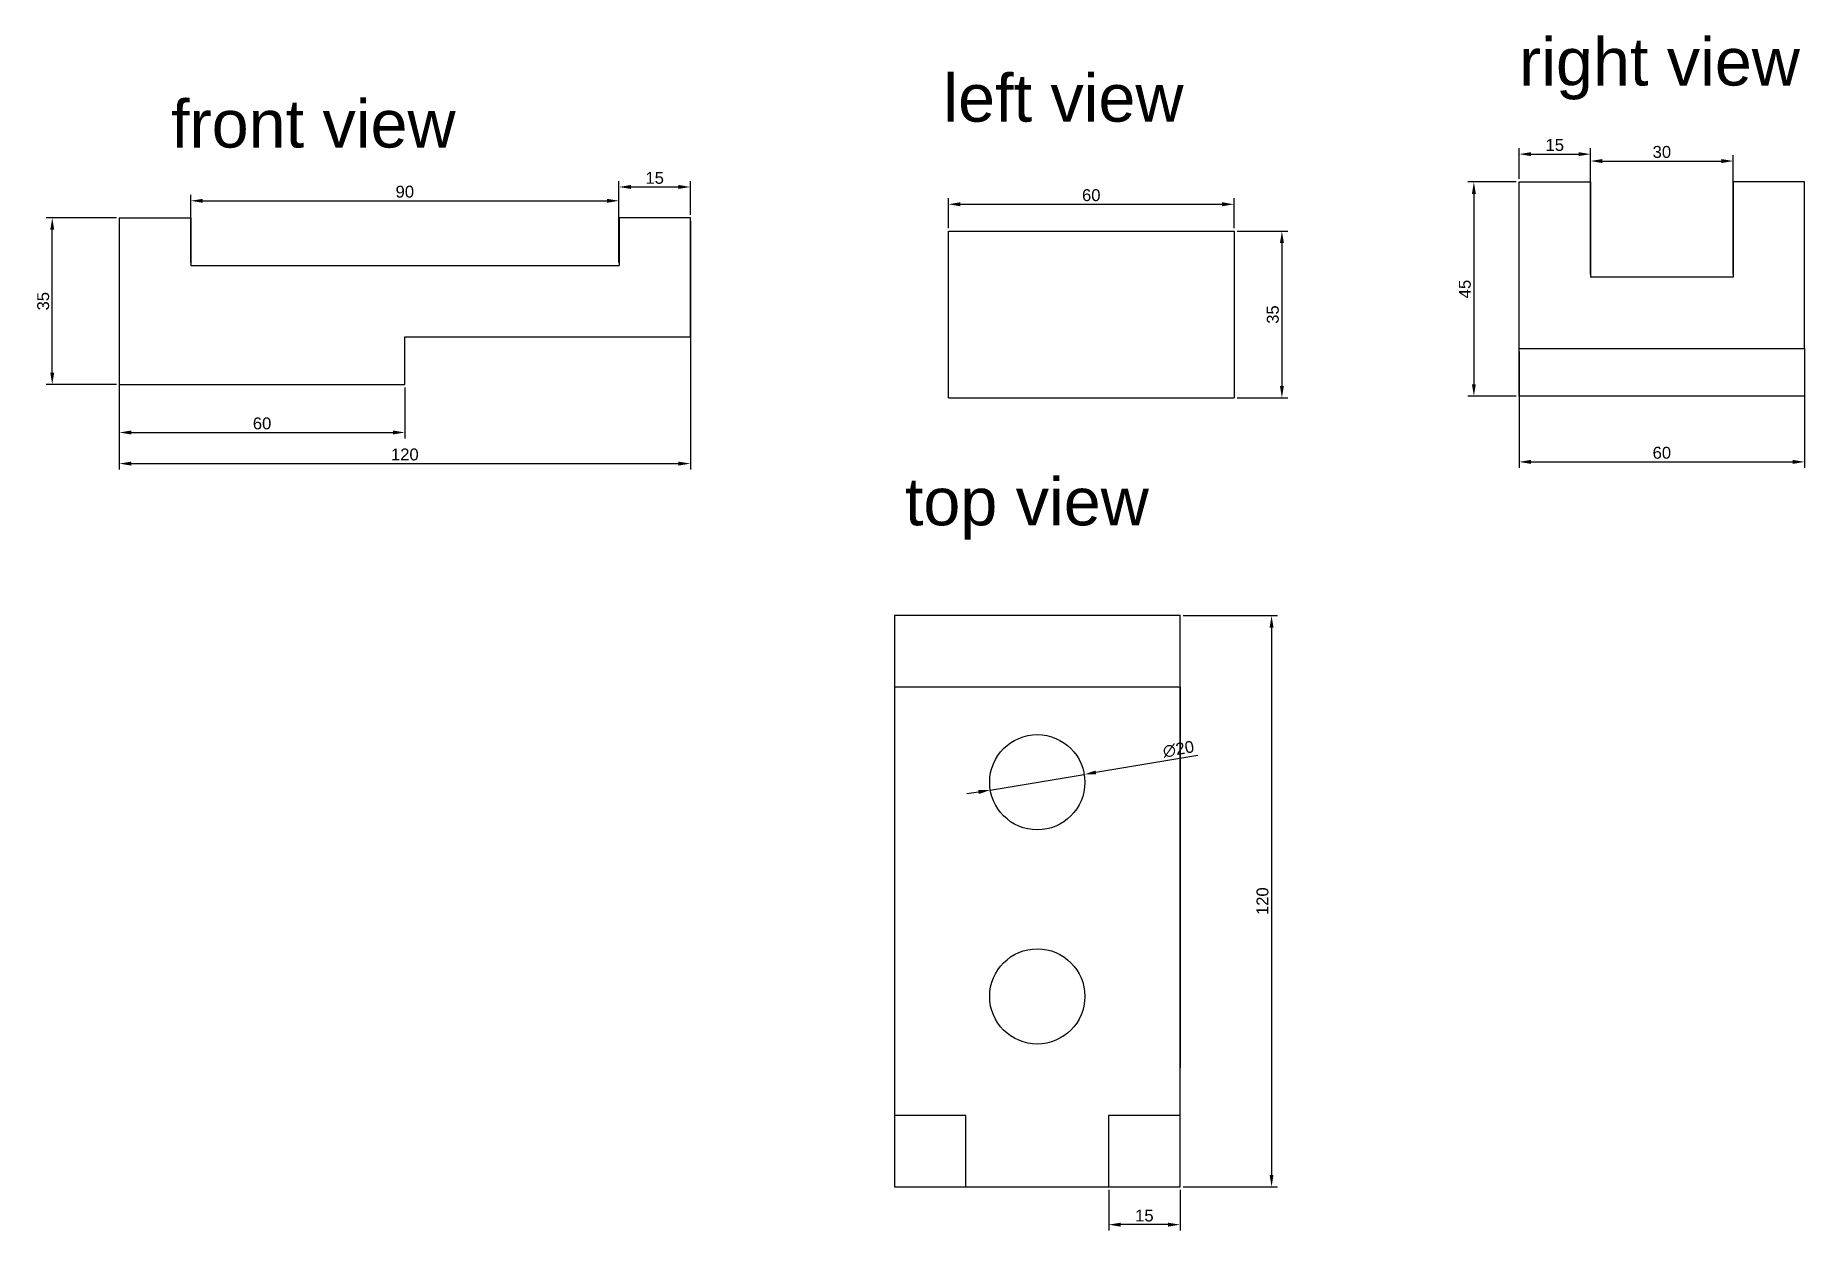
# Model space of a CAD drawing. Header units: millimetres. Extents: x 1232 to 1604, y 2037 to 2288.
import ezdxf

# ---------------------------------------------------------------- set-up
doc = ezdxf.new("R2010")
doc.units = ezdxf.units.MM
doc.styles.get("Standard").update_dxf_attribs({"font": 'arial.ttf'})
doc.dimstyles.new('ISO-25', dxfattribs={"dimtxt": 2.5, "dimasz": 2.5, "dimexe": 1.25, "dimexo": 0.625, "dimtad": 1, "dimtxsty": 'Standard', "dimcen": 2.5, "dimadec": 0, "dimazin": 0, "dimtfac": 1, "dimtmove": 0, "dimatfit": 3, "dimfxl": 1, "dimarcsym": 0})

# ---------------------------------------------------------------- blocks, each defined once
blk = doc.blocks.new('*D1')
at = {"color": 0, "lineweight": -2, "transparency": 16777216}
for p, q in [((1250.05, 2214.33), (1250.05, 2203.62)), ((1310.05, 2214.33), (1310.05, 2203.62)), ((1252.55, 2204.87), (1307.55, 2204.87))]:
    blk.add_line(p, q, dxfattribs=at)
at = {"color": 0, "transparency": 16777216}
for points in [[(1252.55, 2205.29), (1252.55, 2204.46), (1250.05, 2204.87)], [(1307.55, 2205.29), (1307.55, 2204.46), (1310.05, 2204.87)]]:
    blk.add_solid(points, dxfattribs=at)
at = {"layer": 'Defpoints', "color": 0, "transparency": 16777216}
for p in [(1250.05, 2214.95), (1310.05, 2214.95), (1310.05, 2204.87)]:
    blk.add_point(p, dxfattribs=at)
at = {"color": 0, "transparency": 16777216, "insert": (1280.05, 2206.77), "char_height": 2.5, "attachment_point": 5}
blk.add_mtext('60', dxfattribs=at)
blk = doc.blocks.new('*D2')
at = {"color": 0, "lineweight": -2, "transparency": 16777216}
for p, q in [((1249.43, 2249.95), (1234.71, 2249.95)), ((1235.96, 2217.45), (1235.96, 2247.45)), ((1249.43, 2214.95), (1234.71, 2214.95))]:
    blk.add_line(p, q, dxfattribs=at)
at = {"color": 0, "transparency": 16777216}
for points in [[(1235.54, 2247.45), (1236.38, 2247.45), (1235.96, 2249.95)], [(1235.54, 2217.45), (1236.38, 2217.45), (1235.96, 2214.95)]]:
    blk.add_solid(points, dxfattribs=at)
at = {"layer": 'Defpoints', "color": 0, "transparency": 16777216}
for p in [(1235.96, 2249.95), (1250.05, 2249.95), (1250.05, 2214.95)]:
    blk.add_point(p, dxfattribs=at)
at = {"color": 0, "transparency": 16777216, "insert": (1234.06, 2232.45), "char_height": 2.5, "attachment_point": 5, "rotation": 90}
blk.add_mtext('35', dxfattribs=at)
blk = doc.blocks.new('*D3')
at = {"color": 0, "lineweight": -2, "transparency": 16777216}
for p, q in [((1265.05, 2240.58), (1265.05, 2254.8)), ((1267.55, 2253.55), (1352.55, 2253.55)), ((1355.05, 2240.58), (1355.05, 2254.8))]:
    blk.add_line(p, q, dxfattribs=at)
at = {"color": 0, "transparency": 16777216}
for points in [[(1267.55, 2253.96), (1267.55, 2253.13), (1265.05, 2253.55)], [(1352.55, 2253.96), (1352.55, 2253.13), (1355.05, 2253.55)]]:
    blk.add_solid(points, dxfattribs=at)
at = {"layer": 'Defpoints', "color": 0, "transparency": 16777216}
for p in [(1355.05, 2253.55), (1265.05, 2239.95), (1355.05, 2239.95)]:
    blk.add_point(p, dxfattribs=at)
at = {"color": 0, "transparency": 16777216, "insert": (1310.05, 2255.45), "char_height": 2.5, "attachment_point": 5}
blk.add_mtext('90', dxfattribs=at)
blk = doc.blocks.new('*D4')
at = {"color": 0, "lineweight": -2, "transparency": 16777216}
for p, q in [((1355.05, 2250.58), (1355.05, 2257.7)), ((1370.05, 2250.58), (1370.05, 2257.7)), ((1357.55, 2256.45), (1367.55, 2256.45))]:
    blk.add_line(p, q, dxfattribs=at)
at = {"color": 0, "transparency": 16777216}
for points in [[(1357.55, 2256.87), (1357.55, 2256.04), (1355.05, 2256.45)], [(1367.55, 2256.87), (1367.55, 2256.04), (1370.05, 2256.45)]]:
    blk.add_solid(points, dxfattribs=at)
at = {"layer": 'Defpoints', "color": 0, "transparency": 16777216}
for p in [(1370.05, 2256.45), (1355.05, 2249.95), (1370.05, 2249.95)]:
    blk.add_point(p, dxfattribs=at)
at = {"color": 0, "transparency": 16777216, "insert": (1362.55, 2258.35), "char_height": 2.5, "attachment_point": 5}
blk.add_mtext('15', dxfattribs=at)
blk = doc.blocks.new('*D5')
at = {"color": 0, "lineweight": -2, "transparency": 16777216}
for p, q in [((1250.05, 2249.33), (1250.05, 2197.09)), ((1370.05, 2249.33), (1370.05, 2197.09)), ((1252.55, 2198.34), (1367.55, 2198.34))]:
    blk.add_line(p, q, dxfattribs=at)
at = {"color": 0, "transparency": 16777216}
for points in [[(1252.55, 2198.75), (1252.55, 2197.92), (1250.05, 2198.34)], [(1367.55, 2198.75), (1367.55, 2197.92), (1370.05, 2198.34)]]:
    blk.add_solid(points, dxfattribs=at)
at = {"layer": 'Defpoints', "color": 0, "transparency": 16777216}
for p in [(1250.05, 2249.95), (1370.05, 2249.95), (1370.05, 2198.34)]:
    blk.add_point(p, dxfattribs=at)
at = {"color": 0, "transparency": 16777216, "insert": (1310.05, 2200.24), "char_height": 2.5, "attachment_point": 5}
blk.add_mtext('120', dxfattribs=at)
blk = doc.blocks.new('*D6')
at = {"color": 0, "lineweight": -2, "transparency": 16777216}
for p, q in [((1424.29, 2247.78), (1424.29, 2254.07)), ((1484.29, 2247.78), (1484.29, 2254.07)), ((1426.79, 2252.82), (1481.79, 2252.82))]:
    blk.add_line(p, q, dxfattribs=at)
at = {"color": 0, "transparency": 16777216}
for points in [[(1426.79, 2253.24), (1426.79, 2252.4), (1424.29, 2252.82)], [(1481.79, 2253.24), (1481.79, 2252.4), (1484.29, 2252.82)]]:
    blk.add_solid(points, dxfattribs=at)
at = {"layer": 'Defpoints', "color": 0, "transparency": 16777216}
for p in [(1484.29, 2252.82), (1424.29, 2247.15), (1484.29, 2247.15)]:
    blk.add_point(p, dxfattribs=at)
at = {"color": 0, "transparency": 16777216, "insert": (1454.29, 2254.72), "char_height": 2.5, "attachment_point": 5}
blk.add_mtext('60', dxfattribs=at)
blk = doc.blocks.new('*D7')
at = {"color": 0, "lineweight": -2, "transparency": 16777216}
for p, q in [((1484.92, 2247.15), (1495.6, 2247.15)), ((1494.35, 2244.65), (1494.35, 2214.65)), ((1484.92, 2212.15), (1495.6, 2212.15))]:
    blk.add_line(p, q, dxfattribs=at)
at = {"color": 0, "transparency": 16777216}
for points in [[(1493.94, 2244.65), (1494.77, 2244.65), (1494.35, 2247.15)], [(1493.94, 2214.65), (1494.77, 2214.65), (1494.35, 2212.15)]]:
    blk.add_solid(points, dxfattribs=at)
at = {"layer": 'Defpoints', "color": 0, "transparency": 16777216}
for p in [(1484.29, 2247.15), (1484.29, 2212.15), (1494.35, 2212.15)]:
    blk.add_point(p, dxfattribs=at)
at = {"color": 0, "transparency": 16777216, "insert": (1492.45, 2229.65), "char_height": 2.5, "attachment_point": 5, "rotation": 90}
blk.add_mtext('35', dxfattribs=at)
blk = doc.blocks.new('*D8')
at = {"color": 0, "lineweight": -2, "transparency": 16777216}
for p, q in [((1544.19, 2258.14), (1544.19, 2264.6)), ((1559.19, 2258.14), (1559.19, 2264.6)), ((1546.69, 2263.35), (1556.69, 2263.35))]:
    blk.add_line(p, q, dxfattribs=at)
at = {"color": 0, "transparency": 16777216}
for points in [[(1546.69, 2263.77), (1546.69, 2262.94), (1544.19, 2263.35)], [(1556.69, 2263.77), (1556.69, 2262.94), (1559.19, 2263.35)]]:
    blk.add_solid(points, dxfattribs=at)
at = {"layer": 'Defpoints', "color": 0, "transparency": 16777216}
for p in [(1559.19, 2263.35), (1544.19, 2257.51), (1559.19, 2257.51)]:
    blk.add_point(p, dxfattribs=at)
at = {"color": 0, "transparency": 16777216, "insert": (1551.69, 2265.26), "char_height": 2.5, "attachment_point": 5}
blk.add_mtext('15', dxfattribs=at)
blk = doc.blocks.new('*D9')
at = {"color": 0, "lineweight": -2, "transparency": 16777216}
for p, q in [((1543.56, 2257.51), (1533.44, 2257.51)), ((1534.69, 2255.01), (1534.69, 2215.01)), ((1543.56, 2212.51), (1533.44, 2212.51))]:
    blk.add_line(p, q, dxfattribs=at)
at = {"color": 0, "transparency": 16777216}
for points in [[(1534.28, 2255.01), (1535.11, 2255.01), (1534.69, 2257.51)], [(1534.28, 2215.01), (1535.11, 2215.01), (1534.69, 2212.51)]]:
    blk.add_solid(points, dxfattribs=at)
at = {"layer": 'Defpoints', "color": 0, "transparency": 16777216}
for p in [(1544.19, 2257.51), (1534.69, 2212.51), (1544.19, 2212.51)]:
    blk.add_point(p, dxfattribs=at)
at = {"color": 0, "transparency": 16777216, "insert": (1532.8, 2235.01), "char_height": 2.5, "attachment_point": 5, "rotation": 90}
blk.add_mtext('45', dxfattribs=at)
blk = doc.blocks.new('*D10')
at = {"color": 0, "lineweight": -2, "transparency": 16777216}
for p, q in [((1544.19, 2221.89), (1544.19, 2197.45)), ((1604.19, 2221.89), (1604.19, 2197.45)), ((1546.69, 2198.7), (1601.69, 2198.7))]:
    blk.add_line(p, q, dxfattribs=at)
at = {"color": 0, "transparency": 16777216}
for points in [[(1546.69, 2199.12), (1546.69, 2198.28), (1544.19, 2198.7)], [(1601.69, 2199.12), (1601.69, 2198.28), (1604.19, 2198.7)]]:
    blk.add_solid(points, dxfattribs=at)
at = {"layer": 'Defpoints', "color": 0, "transparency": 16777216}
for p in [(1544.19, 2222.51), (1604.19, 2222.51), (1604.19, 2198.7)]:
    blk.add_point(p, dxfattribs=at)
at = {"color": 0, "transparency": 16777216, "insert": (1574.19, 2200.6), "char_height": 2.5, "attachment_point": 5}
blk.add_mtext('60', dxfattribs=at)
blk = doc.blocks.new('*D11')
at = {"color": 0, "lineweight": -2, "transparency": 16777216}
for p, q in [((1559.19, 2238.14), (1559.19, 2263.15)), ((1561.69, 2261.9), (1586.69, 2261.9)), ((1589.19, 2238.14), (1589.19, 2263.15))]:
    blk.add_line(p, q, dxfattribs=at)
at = {"color": 0, "transparency": 16777216}
for points in [[(1561.69, 2262.32), (1561.69, 2261.48), (1559.19, 2261.9)], [(1586.69, 2262.32), (1586.69, 2261.48), (1589.19, 2261.9)]]:
    blk.add_solid(points, dxfattribs=at)
at = {"layer": 'Defpoints', "color": 0, "transparency": 16777216}
for p in [(1589.19, 2261.9), (1559.19, 2237.51), (1589.19, 2237.51)]:
    blk.add_point(p, dxfattribs=at)
at = {"color": 0, "transparency": 16777216, "insert": (1574.19, 2263.8), "char_height": 2.5, "attachment_point": 5}
blk.add_mtext('30', dxfattribs=at)
blk = doc.blocks.new('*D13')
at = {"color": 0, "lineweight": -2, "transparency": 16777216}
for p, q in [((1473.57, 2166.4), (1493.43, 2166.4)), ((1492.18, 2163.9), (1492.18, 2048.9)), ((1473.57, 2046.4), (1493.43, 2046.4))]:
    blk.add_line(p, q, dxfattribs=at)
at = {"color": 0, "transparency": 16777216}
for points in [[(1491.76, 2163.9), (1492.59, 2163.9), (1492.18, 2166.4)], [(1491.76, 2048.9), (1492.59, 2048.9), (1492.18, 2046.4)]]:
    blk.add_solid(points, dxfattribs=at)
at = {"layer": 'Defpoints', "color": 0, "transparency": 16777216}
for p in [(1472.95, 2166.4), (1472.95, 2046.4), (1492.18, 2046.4)]:
    blk.add_point(p, dxfattribs=at)
at = {"color": 0, "transparency": 16777216, "insert": (1490.28, 2106.4), "char_height": 2.5, "attachment_point": 5, "rotation": 90}
blk.add_mtext('120', dxfattribs=at)
blk = doc.blocks.new('*D14')
at = {"color": 0, "lineweight": -2, "transparency": 16777216}
for p, q in [((1457.95, 2045.77), (1457.95, 2037.2)), ((1472.95, 2045.77), (1472.95, 2037.2)), ((1470.45, 2038.45), (1460.45, 2038.45))]:
    blk.add_line(p, q, dxfattribs=at)
at = {"color": 0, "transparency": 16777216}
for points in [[(1460.45, 2038.86), (1460.45, 2038.03), (1457.95, 2038.45)], [(1470.45, 2038.86), (1470.45, 2038.03), (1472.95, 2038.45)]]:
    blk.add_solid(points, dxfattribs=at)
at = {"layer": 'Defpoints', "color": 0, "transparency": 16777216}
for p in [(1457.95, 2046.4), (1472.95, 2046.4), (1457.95, 2038.45)]:
    blk.add_point(p, dxfattribs=at)
at = {"color": 0, "transparency": 16777216, "insert": (1465.45, 2040.35), "char_height": 2.5, "attachment_point": 5}
blk.add_mtext('15', dxfattribs=at)
blk = doc.blocks.new('*D15')
at = {"color": 0, "lineweight": -2, "transparency": 16777216}
for p, q in [((1476.67, 2137.02), (1455.28, 2133.45)), ((1433.08, 2129.75), (1452.81, 2133.04)), ((1430.62, 2129.34), (1428.15, 2128.93))]:
    blk.add_line(p, q, dxfattribs=at)
at = {"color": 0, "transparency": 16777216}
for points in [[(1455.21, 2133.86), (1455.34, 2133.04), (1452.81, 2133.04)], [(1430.55, 2129.75), (1430.68, 2128.93), (1433.08, 2129.75)]]:
    blk.add_solid(points, dxfattribs=at)
at = {"layer": 'Defpoints', "color": 0, "transparency": 16777216}
for p in [(1452.81, 2133.04), (1433.08, 2129.75)]:
    blk.add_point(p, dxfattribs=at)
at = {"color": 0, "transparency": 16777216, "insert": (1472.62, 2138.34), "char_height": 2.5, "attachment_point": 5, "rotation": 9.4623}
blk.add_mtext('∅20', dxfattribs=at)

msp = doc.modelspace()

# ---------------------------------------------------------------- linework, layer by layer
for p, q in [((1544.19, 2222.512), (1544.19, 2257.512)), ((1544.19, 2257.512), (1559.19, 2257.512)), ((1559.19, 2257.512), (1559.19, 2237.512)), ((1604.19, 2257.512), (1589.19, 2257.512)), ((1589.19, 2257.512), (1589.19, 2237.512)), ((1604.19, 2222.512), (1604.19, 2257.512)), ((1250.055, 2249.953), (1250.055, 2214.953)), ((1250.055, 2249.953), (1265.055, 2249.953)), ((1265.055, 2249.953), (1265.055, 2239.953)), ((1370.055, 2249.953), (1355.055, 2249.953)), ((1355.055, 2249.953), (1355.055, 2239.953)), ((1370.055, 2224.953), (1370.055, 2249.953)), ((1424.291, 2212.153), (1424.291, 2247.153)), ((1424.291, 2247.153), (1484.291, 2247.153)), ((1484.291, 2247.153), (1484.291, 2212.153)), ((1265.055, 2239.953), (1355.055, 2239.953)), ((1589.19, 2237.512), (1559.19, 2237.512)), ((1310.055, 2214.953), (1310.055, 2224.953)), ((1310.055, 2224.953), (1370.055, 2224.953)), ((1544.19, 2212.512), (1544.19, 2222.512)), ((1544.19, 2222.512), (1604.19, 2222.512)), ((1604.19, 2222.512), (1604.19, 2212.512)), ((1250.055, 2214.953), (1310.055, 2214.953)), ((1424.291, 2212.153), (1484.291, 2212.153)), ((1604.19, 2212.512), (1544.19, 2212.512)), ((1472.946, 2166.396), (1412.946, 2166.396)), ((1412.946, 2166.396), (1412.946, 2151.396)), ((1472.946, 2151.396), (1472.946, 2166.396)), ((1472.946, 2151.396), (1412.946, 2151.396)), ((1412.946, 2151.396), (1412.946, 2061.396)), ((1472.946, 2061.396), (1472.946, 2151.396)), ((1472.946, 2151.396), (1472.946, 2136.396)), ((1472.946, 2151.396), (1472.946, 2131.396)), ((1472.946, 2136.396), (1472.946, 2116.396)), ((1472.946, 2131.396), (1472.946, 2086.396)), ((1472.946, 2116.396), (1472.946, 2071.396)), ((1412.946, 2061.396), (1412.946, 2046.396)), ((1427.946, 2061.396), (1412.946, 2061.396)), ((1427.946, 2046.396), (1427.946, 2061.396)), ((1472.946, 2061.396), (1457.946, 2061.396)), ((1457.946, 2061.396), (1457.946, 2046.396)), ((1472.946, 2046.396), (1472.946, 2061.396)), ((1412.946, 2046.396), (1427.946, 2046.396)), ((1427.946, 2046.396), (1457.946, 2046.396)), ((1457.946, 2046.396), (1472.946, 2046.396))]:
    msp.add_line(p, q)
for centre in [(1442.946, 2131.396), (1442.946, 2086.396)]:
    msp.add_circle(centre, 10)

# ---------------------------------------------------------------- texts
at = {"char_height": 10, "attachment_point": 1}
for s, width, insert in [('right view', 60.08916, (1544.19, 2287.765)), ('left view', 62.62304, (1423.205, 2280.171)), ('front view', 89.40978, (1260.93, 2274.736)), ('top view', 73.77465, (1415.131, 2195.365))]:
    msp.add_mtext_dynamic_manual_height_columns(s, width=width, gutter_width=12.5, heights=[0], dxfattribs=dict(at, insert=insert))

# ---------------------------------------------------------------- dimensions: what is measured, and where the dimension line sits
for base, p1, p2, picture, middle in [((1559.19, 2263.354), (1544.19, 2257.512), (1559.19, 2257.512), '*D8', (1551.69, 2265.255)), ((1589.19, 2261.901), (1559.19, 2237.512), (1589.19, 2237.512), '*D11', (1574.19, 2263.803)), ((1355.055, 2253.547), (1265.055, 2239.953), (1355.055, 2239.953), '*D3', (1310.055, 2255.448)), ((1370.055, 2256.453), (1355.055, 2249.953), (1370.055, 2249.953), '*D4', (1362.555, 2258.354)), ((1484.291, 2252.82), (1424.291, 2247.153), (1484.291, 2247.153), '*D6', (1454.291, 2254.722)), ((1370.055, 2198.335), (1250.055, 2249.953), (1370.055, 2249.953), '*D5', (1310.055, 2200.237)), ((1604.19, 2198.699), (1544.19, 2222.512), (1604.19, 2222.512), '*D10', (1574.19, 2200.6)), ((1310.055, 2204.873), (1250.055, 2214.953), (1310.055, 2214.953), '*D1', (1280.055, 2206.775)), ((1457.946, 2038.448), (1472.946, 2046.396), (1457.946, 2046.396), '*D14', (1465.446, 2040.349))]:
    dim = msp.add_linear_dim(base=base, p1=p1, p2=p2, dimstyle='ISO-25')
    dim.commit()
    dim.dimension.update_dxf_attribs({"geometry": picture, "text_midpoint": middle})
for base, p1, p2, picture, middle in [((1534.693, 2212.512), (1544.19, 2257.512), (1544.19, 2212.512), '*D9', (1532.796, 2235.012)), ((1235.96, 2249.953), (1250.055, 2214.953), (1250.055, 2249.953), '*D2', (1234.058, 2232.453)), ((1494.353, 2212.153), (1484.291, 2247.153), (1484.291, 2212.153), '*D7', (1492.451, 2229.653)), ((1492.177, 2046.396), (1472.946, 2166.396), (1472.946, 2046.396), '*D13', (1490.275, 2106.396))]:
    dim = msp.add_linear_dim(base=base, p1=p1, p2=p2, angle=90, dimstyle='ISO-25')
    dim.commit()
    dim.dimension.update_dxf_attribs({"geometry": picture, "text_midpoint": middle})
dim = msp.add_diameter_dim_2p(p1=(1433.082, 2129.752), p2=(1452.81, 2133.04), dimstyle='ISO-25')
dim.commit()
dim.dimension.update_dxf_attribs({"geometry": '*D15', "text_midpoint": (1472.946, 2136.396), "dimtype": 163})

doc.saveas('drawing.dxf')
